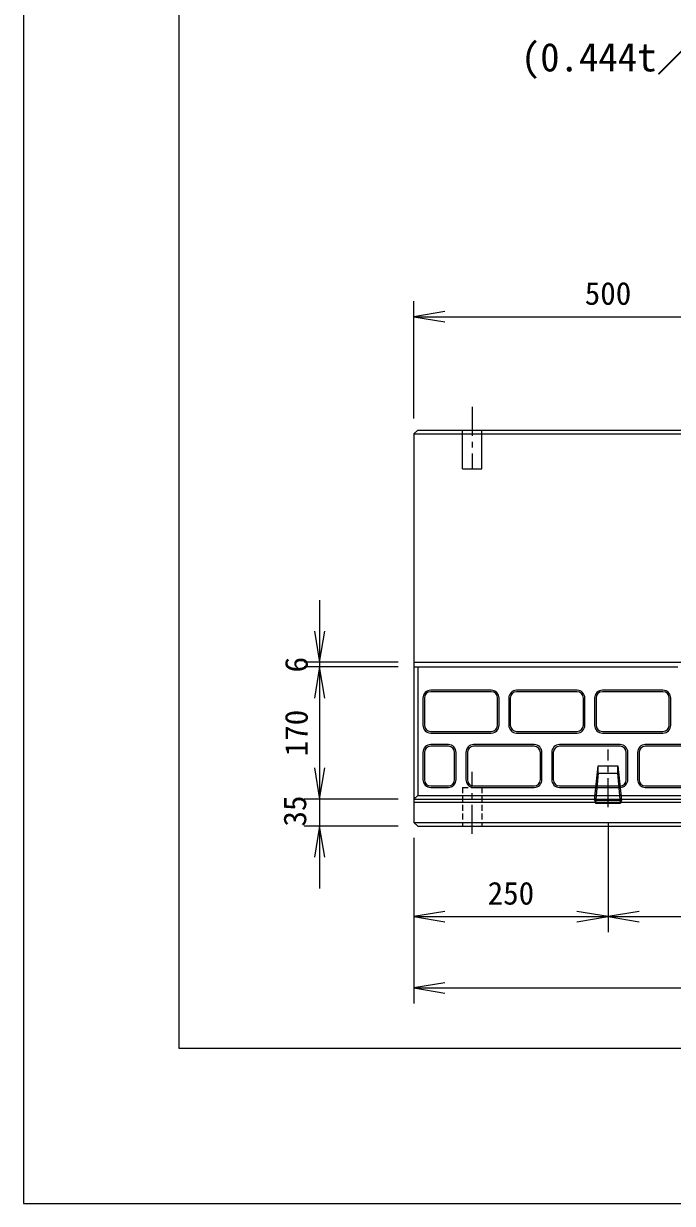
# Model space of a CAD drawing. Units: millimetres at full size, sheet at 1:20. Extents: x 0 to 8400, y 0 to 5940.
# Drawn here: x 0 to 835, y 0 to 1519 of the extents above; entities that cross this region are included whole.
import ezdxf
from ezdxf.enums import TextEntityAlignment as Align

# ---------------------------------------------------------------- set-up
doc = ezdxf.new("R2010")
doc.units = ezdxf.units.MM
doc.header["$LTSCALE"] = 20
doc.linetypes.add('USER1', pattern=[3, 1.875, -0.375, 0.375, -0.375])
doc.linetypes.add('USER2', pattern=[0.5625, 0.375, -0.1875])
for name, color, linetype, lineweight in [('ACC(細線）', 4, 'USER2', 13), ('CEN(細線）', 5, 'USER1', 13), ('CON2(細線）', 6, 'Continuous', 13), ('CON（太線）', 1, 'Continuous', 25), ('WORKLAYER', 2, 'Continuous', 25), ('構造物-寸法', 7, 'Continuous', 9)]:
    doc.layers.add(name, color=color, linetype=linetype, lineweight=lineweight)
doc.styles.add('ＭＳ ゴシック', font='')
doc.styles.get('ＭＳ ゴシック').set_extended_font_data('MS Gothic')

# ---------------------------------------------------------------- blocks, each defined once
blk = doc.blocks.new('open_arrow')
at = {"color": 0, "linetype": 'Continuous', "lineweight": -2}
blk.add_lwpolyline([(7.5, 1.25), (0, 0), (7.5, -1.25)], dxfattribs=at)

msp = doc.modelspace()

# ---------------------------------------------------------------- linework, layer by layer
at = {"layer": 'ACC(細線）', "linetype": 'Continuous'}
for p, q in [((564.78, 945.55), (564.78, 995.55)), ((589.78, 945.55), (589.78, 995.55)), ((564.78, 945.55), (589.78, 945.55))]:
    msp.add_line(p, q, dxfattribs=at)
at = {"layer": 'ACC(細線）'}
for p, q in [((564.78, 535.55), (564.78, 485.55)), ((564.78, 535.55), (589.78, 535.55)), ((589.78, 535.55), (589.78, 485.55))]:
    msp.add_line(p, q, dxfattribs=at)
at = {"layer": 'CEN(細線）'}
for p, q in [((577.28, 1025.55), (577.28, 945.55)), ((752.26, 510.03), (752.26, 584.5)), ((577.28, 475.55), (577.28, 555.55))]:
    msp.add_line(p, q, dxfattribs=at)
at = {"layer": 'CON2(細線）'}
for p, q in [((502.28, 990.55), (2502.28, 990.55)), ((507.28, 690.55), (507.28, 525.31)), ((507.28, 525.31), (502.28, 520.55)), ((507.28, 525.31), (2497.27, 525.31)), ((502.28, 490.55), (2502.28, 490.55))]:
    msp.add_line(p, q, dxfattribs=at)
at = {"layer": 'CON2(細線）', "color": 2}
msp.add_line((502.28, 696.55), (877.93, 696.55), dxfattribs=at)
at = {"layer": 'CON（太線）'}
for p, q in [((507.28, 995.55), (502.28, 990.55)), ((502.28, 990.55), (502.28, 490.55)), ((507.28, 995.55), (2497.28, 995.55)), ((502.28, 690.55), (842.28, 690.55)), ((502.28, 520.55), (2502.28, 520.55)), ((502.28, 490.55), (507.28, 485.55)), ((507.28, 485.55), (2497.28, 485.55))]:
    msp.add_line(p, q, dxfattribs=at)
at = {"layer": 'WORKLAYER', "color": 3}
for p, q in [((734.76, 519.1), (739.61, 563.32)), ((739.76, 554.06), (739.61, 563.32)), ((739.61, 563.32), (764.92, 563.32)), ((764.76, 554.06), (764.92, 563.32)), ((764.92, 563.32), (769.76, 519.1)), ((739.76, 554.06), (736.19, 515.08)), ((739.76, 554.06), (764.76, 554.06)), ((768.33, 515.08), (764.76, 554.06)), ((734.76, 519.1), (769.76, 519.1)), ((734.76, 519.1), (736.13, 516.81)), ((736.13, 516.81), (736.19, 515.08)), ((768.39, 516.81), (768.33, 515.08)), ((769.76, 519.1), (768.39, 516.81)), ((736.19, 515.08), (768.33, 515.08))]:
    msp.add_line(p, q, dxfattribs=at)
at = {"layer": '構造物-寸法'}
for p, q in [((502.28, 1010.55), (502.28, 1161.45)), ((502.28, 1141.45), (1002.28, 1141.45)), ((381.01, 776.55), (381.01, 610.55)), ((482.28, 696.55), (361.01, 696.55)), ((482.28, 690.55), (361.01, 690.55)), ((482.28, 690.55), (361.01, 690.55)), ((381.01, 690.55), (381.01, 520.55)), ((602.03, 660.55), (524.03, 660.55)), ((602.03, 658.55), (524.03, 658.55)), ((712.53, 660.55), (634.53, 660.55)), ((712.53, 658.55), (634.53, 658.55)), ((823.03, 660.55), (745.03, 660.55)), ((823.03, 658.55), (745.03, 658.55)), ((514.03, 650.55), (514.03, 615.55)), ((516.03, 650.55), (516.03, 615.55)), ((610.03, 615.55), (610.03, 650.55)), ((612.03, 615.55), (612.03, 650.55)), ((624.53, 650.55), (624.53, 615.55)), ((626.53, 650.55), (626.53, 615.55)), ((720.53, 615.55), (720.53, 650.55)), ((722.53, 615.55), (722.53, 650.55)), ((735.03, 650.55), (735.03, 615.55)), ((737.03, 650.55), (737.03, 615.55)), ((831.03, 615.55), (831.03, 650.55)), ((833.03, 615.55), (833.03, 650.55)), ((524.03, 607.55), (602.03, 607.55)), ((634.53, 607.55), (712.53, 607.55)), ((745.03, 607.55), (823.03, 607.55)), ((381.01, 600.55), (381.01, 405.55)), ((524.03, 605.55), (602.03, 605.55)), ((634.53, 605.55), (712.53, 605.55)), ((745.03, 605.55), (823.03, 605.55)), ((514.03, 580.55), (514.03, 545.55)), ((516.03, 580.55), (516.03, 545.55)), ((546.78, 590.55), (524.03, 590.55)), ((546.78, 588.55), (524.03, 588.55)), ((554.78, 545.55), (554.78, 580.55)), ((556.78, 545.55), (556.78, 580.55)), ((569.28, 580.55), (569.28, 545.55)), ((571.28, 580.55), (571.28, 545.55)), ((657.28, 590.55), (579.28, 590.55)), ((657.28, 588.55), (579.28, 588.55)), ((665.28, 545.55), (665.28, 580.55)), ((667.28, 545.55), (667.28, 580.55)), ((679.78, 580.55), (679.78, 545.55)), ((681.78, 580.55), (681.78, 545.55)), ((767.78, 590.55), (689.78, 590.55)), ((767.78, 588.55), (689.78, 588.55)), ((775.78, 545.55), (775.78, 580.55)), ((777.78, 545.55), (777.78, 580.55)), ((790.28, 580.55), (790.28, 545.55)), ((792.28, 580.55), (792.28, 545.55)), ((878.28, 590.55), (800.28, 590.55)), ((878.28, 588.55), (800.28, 588.55)), ((524.03, 537.55), (546.78, 537.55)), ((524.03, 535.55), (546.78, 535.55)), ((579.28, 537.55), (657.28, 537.55)), ((579.28, 535.55), (657.28, 535.55)), ((689.78, 537.55), (767.78, 537.55)), ((689.78, 535.55), (767.78, 535.55)), ((800.28, 537.55), (878.28, 537.55)), ((800.28, 535.55), (878.28, 535.55)), ((482.28, 520.55), (361.01, 520.55)), ((482.28, 520.55), (361.01, 520.55)), ((502.28, 516.65), (2502.28, 516.65)), ((752.26, 490.03), (752.26, 349.32)), ((752.26, 490.03), (752.26, 349.32)), ((482.28, 485.55), (361.01, 485.55)), ((502.28, 470.55), (502.28, 257.36)), ((502.28, 465.55), (502.28, 349.32)), ((502.28, 369.32), (752.26, 369.32)), ((752.26, 369.32), (2252.26, 369.32)), ((502.28, 277.36), (2502.28, 277.36))]:
    msp.add_line(p, q, dxfattribs=at)
at = {"layer": '構造物-寸法', "color": 2}
msp.add_lwpolyline([(0, 5940), (0, 0), (8400, 0), (8400, 5940)], close=True, dxfattribs=at)
at = {"layer": '構造物-寸法'}
msp.add_lwpolyline([(200, 5740), (200, 200), (8200, 200), (8200, 5740)], close=True, dxfattribs=at)
for centre, radius, start, end in [((524.03, 650.55), 10, 90, 180), ((524.03, 650.55), 8, 90, 180), ((602.03, 650.55), 10, 0, 90), ((602.03, 650.55), 8, 0, 90), ((634.53, 650.55), 10, 90, 180), ((634.53, 650.55), 8, 90, 180), ((712.53, 650.55), 10, 0, 90), ((712.53, 650.55), 8, 0, 90), ((745.03, 650.55), 10, 90, 180), ((745.03, 650.55), 8, 90, 180), ((823.03, 650.55), 10, 0, 90), ((823.03, 650.55), 8, 0, 90), ((524.03, 615.55), 10, 180, 270), ((524.03, 615.55), 8, 180, 270), ((602.03, 615.55), 10, 270, 360), ((602.03, 615.55), 8, 270, 360), ((634.53, 615.55), 10, 180, 270), ((634.53, 615.55), 8, 180, 270), ((712.53, 615.55), 10, 270, 360), ((712.53, 615.55), 8, 270, 360), ((745.03, 615.55), 10, 180, 270), ((745.03, 615.55), 8, 180, 270), ((823.03, 615.55), 10, 270, 360), ((823.03, 615.55), 8, 270, 360), ((524.03, 580.55), 10, 90, 180), ((524.03, 580.55), 8, 90, 180), ((546.78, 580.55), 10, 0, 90), ((546.78, 580.55), 8, 0, 90), ((579.28, 580.55), 10, 90, 180), ((579.28, 580.55), 8, 90, 180), ((657.28, 580.55), 10, 0.00001, 90.00001), ((657.28, 580.55), 8, 0, 90), ((689.78, 580.55), 10, 90, 180), ((689.78, 580.55), 8, 90, 180), ((767.78, 580.55), 10, 0, 90), ((767.78, 580.55), 8, 0, 90), ((800.28, 580.55), 10, 90, 180), ((800.28, 580.55), 8, 90, 180), ((524.03, 545.55), 10, 180, 270), ((524.03, 545.55), 8, 180, 270), ((546.78, 545.55), 10, 270, 0), ((546.78, 545.55), 8, 270, 0), ((579.28, 545.55), 10, 180, 270), ((579.28, 545.55), 8, 180, 270), ((657.28, 545.55), 10, 270, 0), ((657.28, 545.55), 8, 270, 0), ((689.78, 545.55), 10, 180, 270), ((689.78, 545.55), 8, 180, 270), ((767.78, 545.55), 10, 270, 0), ((767.78, 545.55), 8, 270, 0), ((800.28, 545.55), 10, 180.00001, 270.00001), ((800.28, 545.55), 8, 180, 270)]:
    msp.add_arc(centre, radius, start, end, dxfattribs=at)

# ---------------------------------------------------------------- block references
at = {"layer": '構造物-寸法', "xscale": 5.33, "yscale": 5.33}
for p in [(502.28, 1141.45), (502.28, 369.32), (752.26, 369.32), (502.28, 277.36)]:
    msp.add_blockref('open_arrow', p, dxfattribs=at)
for p, rotation in [((381.01, 696.55), 90), ((381.01, 690.55), 270), ((381.01, 690.55), 270), ((381.01, 520.55), 90), ((381.01, 520.55), 90), ((381.01, 485.55), 270), ((752.26, 369.32), 180)]:
    msp.add_blockref('open_arrow', p, dxfattribs=dict(at, rotation=rotation))

# ---------------------------------------------------------------- texts
at = {"layer": '構造物-寸法', "style": 'ＭＳ ゴシック'}
msp.add_text('(0.444t／100m)', height=36.66, dxfattribs=at).set_placement((640.06, 1446.22), align=Align.BOTTOM_LEFT)
for s, p in [('500', (752.28, 1171.45)), ('250', (627.27, 399.32))]:
    msp.add_text(s, height=29.33, dxfattribs=at).set_placement(p, align=Align.MIDDLE_CENTER)
for s, p in [('6', (351.01, 693.55)), ('170', (351.01, 605.55)), ('35', (349.17, 505.09))]:
    msp.add_text(s, height=29.33, rotation=90, dxfattribs=at).set_placement(p, align=Align.MIDDLE_CENTER)

doc.saveas('drawing.dxf')
